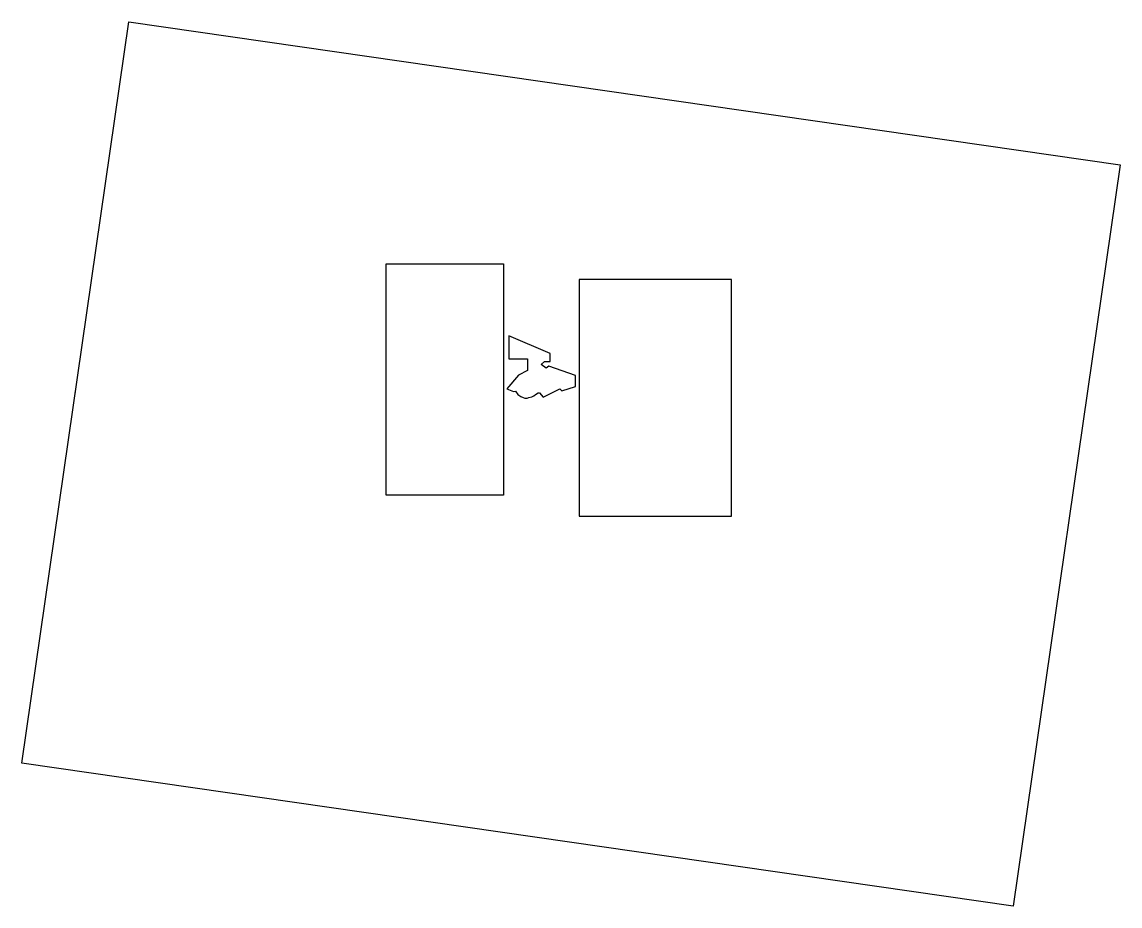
# Model space of a CAD drawing. Header units: millimetres. Extents: x -340 to 634, y -331 to 454.
import ezdxf

# ---------------------------------------------------------------- set-up
doc = ezdxf.new("R2010")
doc.units = ezdxf.units.MM
picture_1 = doc.add_image_def('image1.jpg', size_in_pixel=(4140, 3096))

msp = doc.modelspace()

# ---------------------------------------------------------------- linework, layer by layer
for points in [[(87.1, 239.3), (87.1, 34.11), (-16.86, 34.11), (-16.86, 239.3)], [(154.4, 225.62), (154.4, 15.51), (289.55, 15.51), (289.55, 225.62)]]:
    msp.add_lwpolyline(points, close=True)
msp.add_lwpolyline([(122.47, 120.93), (137.24, 128.53), (139.11, 126.81), (151.16, 130.39), (151.16, 140.15), (127.49, 148.47), (125.19, 146.75), (120.75, 150.19), (123.62, 152.63), (128.64, 152.63), (128.64, 159.8), (91.81, 175.6), (91.81, 159.63), (91.81, 155.15), (108.34, 155.15), (108.34, 144.78), (100.5, 140.58), (90.13, 128.53), (96.02, 126.01), (97.74, 126.42), (100.03, 123.31), (102.44, 121.72), (104.5, 120.84), (106.26, 120.25), (108.14, 120.25), (109.78, 120.84), (112.19, 121.49), (114.13, 122.13), (115.72, 123.48), (118.01, 125.01), (119.13, 125.01), (122.47, 120.93)])

# ---------------------------------------------------------------- pictures from other files: only their frames are drawn
image = msp.add_image(picture_1, insert=(-340.24, -203.85), size_in_units=(888.93, 664.77), rotation=-8.20203)
image.dxf.flags = 7

doc.saveas('drawing.dxf')
